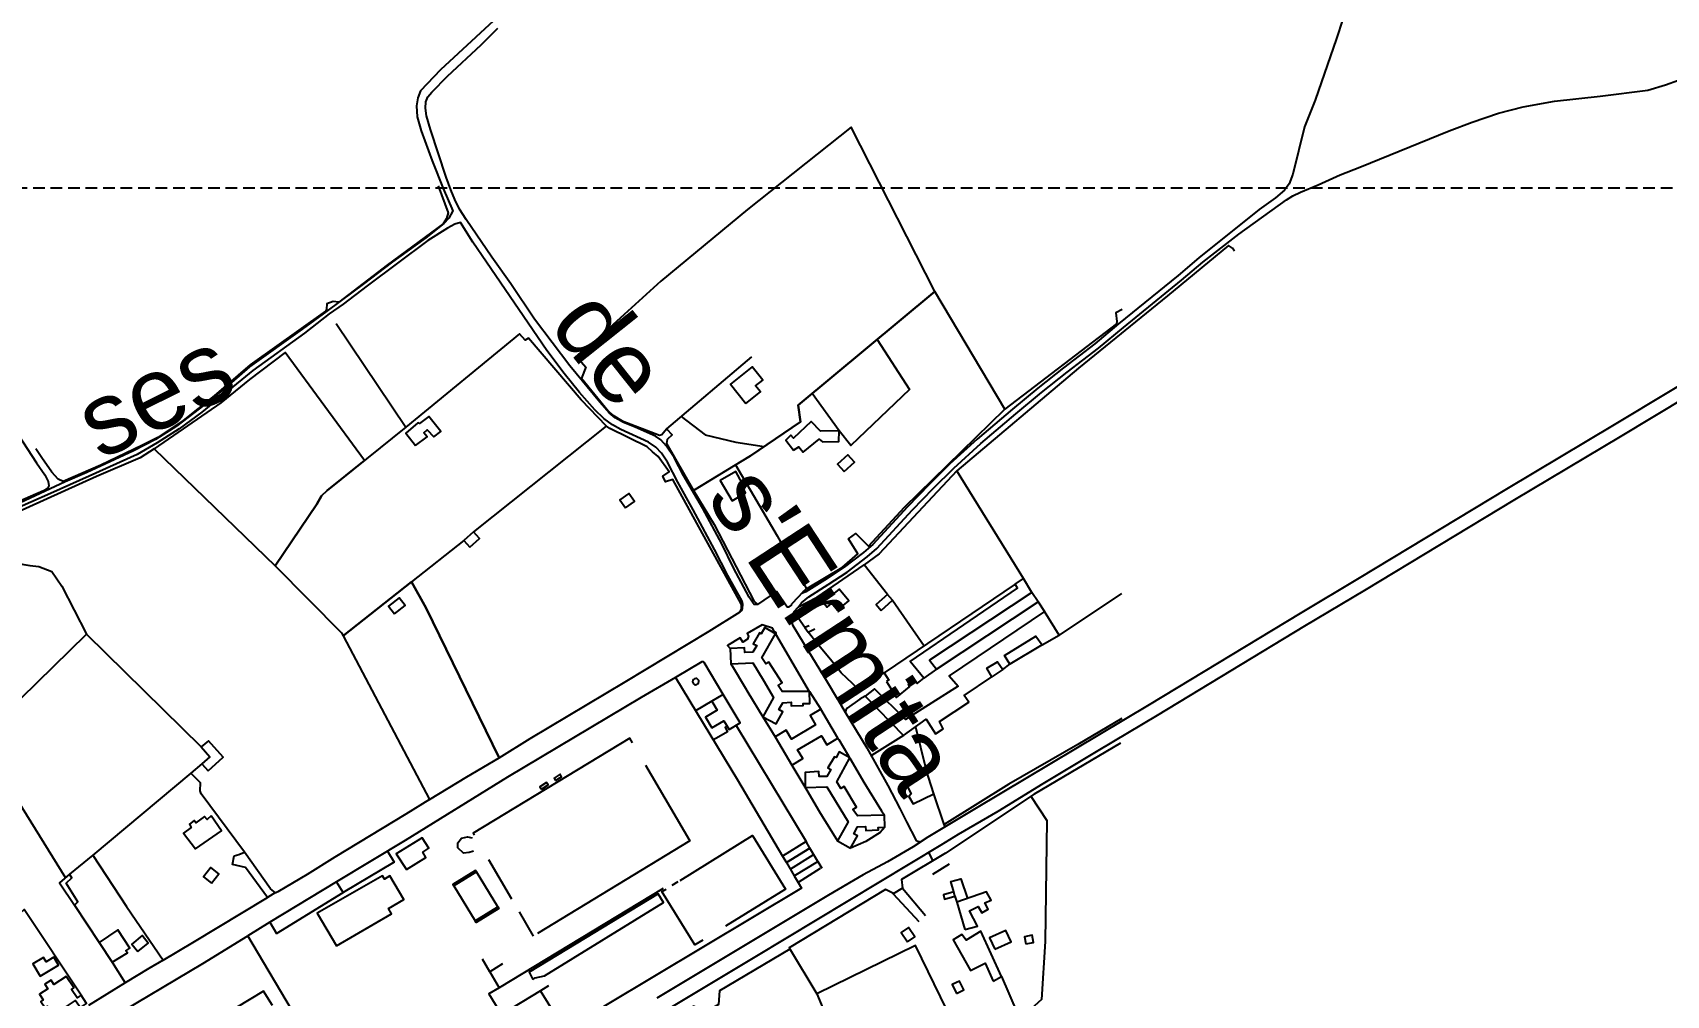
# Model space of a CAD drawing. Header units: millimetres. Extents: x 487814 to 495125, y 4392873 to 4398925.
# Drawn here: x 493268 to 494157, y 4397721 to 4398245 of the extents above; entities that cross this region are included whole.
import ezdxf

# ---------------------------------------------------------------- set-up
doc = ezdxf.new("R2010")
doc.units = ezdxf.units.MM
doc.linetypes.add('TRAZOS2', pattern=[9.525, 6.35, -3.175])
for name, color, linetype in [('Cartografia_Base', 8, 'Continuous'), ('Texto_Cartografia_Territorial', 7, 'Continuous'), ('Tramo_MT__15_S_E_Trazado', 5, 'TRAZOS2')]:
    doc.layers.add(name, color=color, linetype=linetype)
doc.styles.get("Standard").update_dxf_attribs({"font": 'arial.ttf'})

msp = doc.modelspace()

# ---------------------------------------------------------------- linework, layer by layer
at = {"layer": 'Cartografia_Base'}
for p, q in [((493432.76, 4398086.58, 125.84), (493470.68, 4398030.25, 123.5)), ((493658.82, 4398068.39, 128), (493612.61, 4398029.26, 128)), ((493579.84, 4398030.69, 125.58), (493507.67, 4397973.21, 121.68)), ((493806.92, 4397947.76, 116.88), (493770.66, 4398006.42, 118.01)), ((493502.4, 4397968.55, 120.77), (493473.91, 4397946.01, 120.77)), ((493732.86, 4397939.12, 119.91), (493720.22, 4397955.27, 120.4)), ((493802.41, 4397944.66, 116.91), (493806.92, 4397947.76, 116.88)), ((493811.48, 4397940.19, 117.06), (493806.92, 4397947.76, 116.88)), ((493735.68, 4397935.99, 119.22), (493752.78, 4397911.08, 117.86)), ((493814.91, 4397935.11, 117.78), (493818.37, 4397929.86, 116.72)), ((493860.2, 4397939.62, 114.27), (493826.32, 4397916.89, 115.25)), ((493261.27, 4397882.45, 125.12), (493297.02, 4397917.38, 123.95)), ((493297.02, 4397917.38, 123.95), (493359.29, 4397856.04, 120.43)), ((493671.99, 4397917.63, 117.87), (493690.35, 4397886.17, 117.41)), ((493687.88, 4397921.06, 119.57), (493689.77, 4397918.63, 118.33)), ((493817.04, 4397911.62, 115.97), (493799.4, 4397901.2, 116.99)), ((493647.61, 4397901.26, 117.64), (493648.34, 4397900.21, 118.25)), ((493648.34, 4397900.21, 118.25), (493655.65, 4397888, 117.92)), ((493759.62, 4397898.36, 117.55), (493752.72, 4397893.53, 117.89)), ((493795.62, 4397898.25, 117.44), (493789.76, 4397894.19, 117.44)), ((493655.65, 4397888, 117.92), (493656.87, 4397885.84, 118.15)), ((493637.3, 4397880.97, 119.01), (493628.35, 4397875.81, 119.01)), ((493656.87, 4397885.84, 118.15), (493665.12, 4397872.54, 118.15)), ((493690.52, 4397886.23, 116.6), (493696.63, 4397876.56, 116.53)), ((493705.93, 4397881.9, 116.21), (493709.78, 4397874.91, 116.21)), ((493720.76, 4397883.64, 117.19), (493717.76, 4397882.07, 116.21)), ((493665.12, 4397872.54, 117.19), (493671.71, 4397861.48, 116.25)), ((493236.71, 4397863.6, 122.85), (493285.45, 4397784.85, 119.26)), ((493639.76, 4397860.88, 116.37), (493638.01, 4397859.89, 116.77)), ((493650.53, 4397867.79, 115.24), (493688.59, 4397804.59, 114.76)), ((493705.9, 4397860.88, 116.09), (493706.47, 4397860.11, 116.2)), ((493741.59, 4397862.31, 115.52), (493724.11, 4397851.39, 115.49)), ((493748.16, 4397867.05, 119.37), (493753.75, 4397844.07, 118.28)), ((493711.08, 4397852.05, 116.2), (493712.16, 4397850.21, 115.75)), ((493359.8, 4397846.83, 119.75), (493353.75, 4397841.77, 119.74)), ((493521.61, 4397850.22, 118.72), (493521.01, 4397849.74, 117.56)), ((493680.79, 4397846.12, 115.76), (493688.92, 4397832.45, 116.1)), ((493712.33, 4397849.92, 115.74), (493712.9, 4397848.96, 116.29)), ((493688.92, 4397832.45, 116.1), (493695.95, 4397820.78, 115.98)), ((493695.95, 4397820.78, 115.98), (493697.3, 4397818.36, 116.09)), ((493697.3, 4397818.36, 116.09), (493705.7, 4397804.95, 116.08)), ((493729.58, 4397821.26, 115.42), (493731.22, 4397818.97, 114.91)), ((493763.76, 4397813.87, 114.51), (493763.92, 4397812.27, 114.41)), ((493755.14, 4397798.61, 114.74), (493757.51, 4397793.98, 114.75)), ((493300.49, 4397797.17, 119.64), (493287.66, 4397786.71, 120.13)), ((493515.79, 4397794.84, 115.51), (493528.33, 4397773.31, 115.38)), ((493692.35, 4397797.06, 114.1), (493680.06, 4397789.43, 114.85)), ((493696.24, 4397789.8, 114.45), (493684.28, 4397782.31, 114.53)), ((493694.95, 4397793.72, 114.61), (493697.11, 4397790.05, 114.57)), ((493766.48, 4397792.15, 118.85), (493757.43, 4397786.67, 116.62)), ((493618.75, 4397782.64, 116.04), (493615.5, 4397780.63, 116.01)), ((493682.18, 4397785.84, 114.69), (493684.28, 4397782.31, 114.53)), ((493399.83, 4397776.73, 117.48), (493395.51, 4397774.1, 117.53)), ((493610.82, 4397778.95, 115.4), (493521.58, 4397724.92, 115.35)), ((493736.01, 4397776.16, 115.03), (493749.94, 4397760.99, 115.24)), ((493741.15, 4397779.22, 114.58), (493753.62, 4397764.28, 115.49)), ((493769.63, 4397774.81, 118.15), (493770.56, 4397771.63, 118.15)), ((493290.41, 4397769.84, 119.49), (493303.8, 4397749.59, 119.26)), ((493532.45, 4397766.29, 115.33), (493539.98, 4397753.02, 115.25)), ((493396.66, 4397760.61, 119.1), (493384.85, 4397753.24, 119.03)), ((493310.99, 4397738.8, 118.31), (493317.96, 4397727.57, 117.06)), ((493317.96, 4397727.57, 117.06), (493298.09, 4397715.35, 118.12)), ((493516.54, 4397733.59, 115.3), (493521.58, 4397724.92, 115.35)), ((493795, 4397731.02, 112.61), (493827.81, 4397655.21, 109.58)), ((493548.45, 4397726.06, 115.26), (493544.01, 4397723.3, 115.26))]:
    msp.add_line(p, q, dxfattribs=at)
for points in [[(493984.18, 4398263.13, 121.5), (493977.2, 4398241.86, 120.45), (493965.59, 4398208.24, 119.32), (493959.9, 4398193.77, 118.92), (493953.46, 4398167.88, 118.5), (493951.6, 4398162.61, 118.44), (493948.89, 4398159.15, 118.43), (493943.99, 4398155.13, 118.36), (493935.15, 4398148.69, 118.26), (493902.42, 4398122.41, 117.69), (493891.06, 4398112.83, 117.44), (493858.69, 4398086.44, 117.66), (493845.68, 4398075.55, 117.31), (493828.62, 4398062.51, 117.03), (493814.75, 4398051.44, 116.96), (493801.01, 4398040.05, 116.98), (493781.75, 4398023.7, 117), (493766.82, 4398010.13, 116.97), (493755.68, 4397999.13, 116.99), (493743.81, 4397986.77, 117.01), (493724.92, 4397966.34, 117.65), (493719.85, 4397961.94, 117.6), (493709.29, 4397953.95, 117.61), (493698.69, 4397946.92, 117.53), (493688.48, 4397940.54, 117.24), (493686.29, 4397939.68, 118.05)], [(493518.52, 4398251.47, 139.25), (493489.71, 4398224.8, 136.33), (493478.8, 4398213.36, 135.54), (493477.37, 4398209.58, 135.26), (493476.6, 4398205.23, 134.78), (493476.97, 4398199.24, 134.43), (493479.11, 4398191.49, 133.96), (493485.1, 4398175.14, 132.58), (493491, 4398160.07, 131.59), (493496.34, 4398147.92, 130.22), (493494.13, 4398143.9, 130.11), (493491.52, 4398141.15, 129.73), (493481.64, 4398133.34, 128.74), (493463.55, 4398120.25, 126.45), (493448.24, 4398108.56, 125.47), (493427.78, 4398093.27, 123.88), (493414.35, 4398083.46, 123.19), (493385.72, 4398063.06, 122.76), (493371.66, 4398050.93, 123.23), (493358.23, 4398040.22, 124.05), (493346.03, 4398030.74, 124.8), (493334.54, 4398023.51, 124.65), (493322.54, 4398017.36, 124.04), (493297.09, 4398005.44, 122.81), (493285.43, 4398000.34, 122.69), (493255.5, 4397986.35, 122.48)], [(493662.33, 4397933.64, 120.22), (493660.37, 4397933.58, 118.71), (493659.74, 4397934.29, 118.85), (493657.71, 4397937.55, 119.19), (493649.02, 4397953.52, 119.04), (493642.78, 4397966.61, 119.72), (493632.43, 4397985.85, 121.13), (493621.89, 4398003.81, 122.72), (493616.86, 4398013.64, 123.2), (493612.69, 4398019.92, 123.53), (493609.63, 4398023.2, 123.93), (493606.6, 4398025.32, 124.03), (493595.49, 4398030.19, 124.2), (493589.22, 4398032.76, 124.2), (493584.7, 4398035.35, 124.32), (493581.36, 4398037.99, 124.41), (493576.26, 4398043.86, 124.64), (493560.07, 4398063.52, 125.72), (493540.88, 4398088.99, 127.43), (493527.87, 4398108.25, 128.56), (493517.51, 4398122.83, 129.16), (493503.54, 4398143.33, 130.44), (493500.04, 4398148.93, 130.48), (493497.38, 4398154.2, 130.96), (493495.18, 4398159.43, 131.4), (493492.74, 4398166.24, 131.83), (493484.12, 4398192.34, 133.8), (493481.94, 4398199.65, 134.33), (493481.41, 4398203.85, 134.51), (493481.62, 4398207.33, 134.79), (493482.69, 4398210.01, 135.06), (493484.84, 4398212.64, 135.44), (493493.49, 4398221.35, 136.27), (493511.85, 4398238.41, 138.76), (493520.87, 4398247.37, 139.34)], [(493684.54, 4397932.4, 117.93), (493686.17, 4397934.52, 117.93), (493690.14, 4397937.88, 117.24), (493700.69, 4397944.47, 117.53), (493710.93, 4397951.26, 117.61), (493721.89, 4397959.55, 117.6), (493727.11, 4397964.08, 117.65), (493746.54, 4397985.09, 117.01), (493757.73, 4397996.74, 116.99), (493769.07, 4398007.94, 116.97), (493783.78, 4398021.31, 117), (493802.78, 4398037.44, 116.98), (493816.79, 4398049.05, 116.96), (493830.64, 4398060.1, 117.03), (493847.7, 4398073.14, 117.31), (493861.3, 4398084.52, 117.66), (493892.83, 4398110.22, 117.44), (493904.44, 4398120.01, 117.69), (493924.04, 4398135.26, 117.72), (493950.07, 4398153.96, 118.06), (493953.42, 4398156.21, 118.12), (493957.72, 4398158.22, 118.34), (493967.36, 4398162.11, 118.31), (493979.22, 4398167.59, 118.42), (493989.93, 4398171.66, 118.76), (494038.54, 4398191.54, 119.58), (494051.2, 4398196.3, 119.79), (494065.43, 4398201.21, 120.15), (494078.89, 4398204.56, 120.81), (494095.86, 4398207.65, 121.27), (494120.72, 4398210.33, 121.84), (494146.71, 4398213.7, 120.68), (494156.34, 4398216.49, 120.12), (494184.59, 4398226.69, 119.73)], [(493650.1, 4398009.6, 124.78), (493658.26, 4398014.58, 126.41), (493685.61, 4398033.08, 126.68), (493684.33, 4398042.07, 126.52), (493758.64, 4398104.1, 121.04), (493713.18, 4398193.47, 125.05), (493656.75, 4398148.64, 128.53), (493609.6, 4398109.67, 132.5), (493589.54, 4398091.61, 130.16), (493569.5, 4398073.12, 128.76), (493563.96, 4398068.32, 129.02), (493568.68, 4398062.78, 129.06), (493566.42, 4398056.87, 128.68), (493580.9, 4398039.06, 127.13), (493583.45, 4398036.68, 127.13), (493588.44, 4398033.6, 127.13), (493608.75, 4398025.83, 127.09), (493610.03, 4398026.16, 127.28), (493612.61, 4398029.26, 128), (493615.65, 4398025.92, 128.11), (493612.96, 4398023.54, 128.11), (493612.56, 4398021.24, 127.92), (493627.3, 4397995.69, 125.12), (493650.1, 4398009.6, 124.78)], [(493488.38, 4398161.5, 134.75), (493493.82, 4398146.83, 132.8), (493492.91, 4398143.73, 132.5), (493491.17, 4398140.85, 131.98), (493460.74, 4398118.5, 129.17), (493434.37, 4398098.23, 126.69), (493431.3, 4398098.58, 126.73), (493427.68, 4398097.3, 126.09), (493427.57, 4398094.4, 126.05), (493427.09, 4398093.4, 126.05), (493385.98, 4398064.17, 124.18), (493366.54, 4398047.2, 125.79), (493349.56, 4398033.79, 126.5), (493335.73, 4398024.63, 127.18), (493327.5, 4398020.38, 127.62), (493304.81, 4398009.55, 126.6), (493284.22, 4398000.55, 123.96), (493281.57, 4398001.94, 123.96), (493278.06, 4398005.69, 123.99), (493272.57, 4398013.48, 124.54), (493269.35, 4398018.38, 124.67)], [(493652.64, 4397929.56, 118.72), (493653.55, 4397930.39, 118.55), (493654.08, 4397931.5, 118.39), (493654.19, 4397933.71, 118.71), (493653.86, 4397935.51, 118.98), (493645.97, 4397949.44, 119.18), (493638.69, 4397963.52, 119.82), (493627.13, 4397985.09, 121.62), (493618.8, 4398000.2, 122.7), (493613.15, 4398011.21, 122.98), (493609.93, 4398016.02, 123.57), (493606.87, 4398019.37, 123.91), (493602.81, 4398021.94, 123.95), (493587.75, 4398028.98, 124.27), (493583.23, 4398031.41, 124.27), (493578.58, 4398034.87, 124.58), (493573.69, 4398039.62, 124.82), (493565.3, 4398049.14, 125.35), (493556.93, 4398059.39, 125.53), (493547.42, 4398071.94, 126.51), (493514.59, 4398120.01, 129.11), (493507.24, 4398130.93, 129.86), (493500.45, 4398141.63, 130.12), (493497.44, 4398140.62, 130.06), (493493.35, 4398138.55, 129.83), (493482.73, 4398131.8, 128.81), (493449.73, 4398107.14, 125.29), (493436.66, 4398097.18, 124.3), (493428.96, 4398091.81, 123.66), (493415.6, 4398081.28, 123.43), (493387.41, 4398060.98, 122.72), (493359.74, 4398038.41, 124.3), (493347.45, 4398029.2, 125.05), (493335.5, 4398021.61, 124.48), (493324.5, 4398015.34, 123.79), (493298.43, 4398003.41, 123.15), (493277.39, 4397993.99, 122.83), (493255.99, 4397984.66, 122.61)], [(493921.73, 4398126, 118.18), (493920.67, 4398127.67, 118.18), (493918.46, 4398129.01, 118.15), (493885.33, 4398101.62, 119.18), (493836.77, 4398062.36, 118.65), (493770.66, 4398006.42, 118.01)], [(493660.07, 4397935.57, 120.85), (493662.33, 4397933.64, 120.22), (493672.7, 4397940.72, 120.62), (493678.23, 4397932.3, 120.13), (493679.37, 4397932.28, 120.13), (493680.67, 4397933.23, 120.13), (493680.84, 4397933.91, 120.13), (493681.17, 4397934.41, 120.13), (493687.05, 4397940.48, 120.13), (493689.29, 4397942.56, 121.45), (493708.25, 4397953.74, 120.81), (493716.69, 4397961.27, 121.04), (493711.63, 4397969.41, 120.89), (493715.7, 4397972.32, 121.76), (493722.57, 4397965.3, 120.24), (493742.19, 4397986.65, 120.24), (493796.75, 4398039.95, 119.68), (493758.64, 4398104.1, 121.04), (493684.33, 4398042.07, 126.52), (493685.61, 4398033.08, 126.68), (493658.26, 4398014.58, 126.41), (493627.3, 4397995.69, 125.12), (493638.62, 4397977.26, 123.84), (493660.07, 4397935.57, 120.85)], [(493860.69, 4398094.27, 120.85), (493857.23, 4398092.5, 120.7), (493857.71, 4398087.76, 120.39), (493857.6, 4398086.53, 120.39), (493796.75, 4398039.95, 119.68)], [(494220.71, 4398087.06, 120.22), (494128.47, 4398031.38, 121.18), (494069.77, 4397996.45, 119.74), (493989.68, 4397947.92, 117.72), (493957.45, 4397928.72, 116.47), (493875.39, 4397879.08, 112.8), (493781.1, 4397822.69, 113.72), (493754.93, 4397806.89, 114.63), (493746.87, 4397801.65, 114.69), (493732.9, 4397793.59, 114.69), (493719.6, 4397786.35, 114.69), (493700.79, 4397775.27, 114.7), (493607.38, 4397719.3, 115)], [(493436.65, 4397916.53, 120.42), (493473.91, 4397946.01, 120.77), (493481.87, 4397931.63, 120.92), (493521.61, 4397850.22, 118.72), (493538.52, 4397860.71, 118.72), (493590.11, 4397891.6, 118.72), (493635.79, 4397919.17, 118.72), (493652.64, 4397929.56, 118.72), (493653.36, 4397931.31, 118.72), (493653.46, 4397932.9, 118.72), (493653.26, 4397933.96, 118.72), (493616, 4398001.62, 124.63), (493612.02, 4398000.39, 124.82), (493610.62, 4398003.47, 125.05), (493614.12, 4398005.88, 125.28), (493608.09, 4398014.27, 125.69), (493605.05, 4398016.73, 125.77), (493602.08, 4398019.48, 125.5), (493581.8, 4398029.5, 125.47), (493579.89, 4398030.64, 125.47), (493566.21, 4398045.02, 125.77), (493537.59, 4398078.56, 128.45), (493535.79, 4398077.56, 128.53), (493532.6, 4398080.97, 128.53), (493470.68, 4398030.25, 123.5), (493428.01, 4397995.62, 122.51), (493424.83, 4397992.83, 122.48), (493422.32, 4397988.2, 122.48), (493399.59, 4397954.74, 121.48), (493435.75, 4397918.22, 120.47), (493436.65, 4397916.53, 120.42)], [(493534.8, 4397666.08, 114.82), (493660.91, 4397741.77, 113.75), (493762.19, 4397802.82, 114.78), (493771.49, 4397808.58, 113.66), (493793.14, 4397821.07, 113.54), (493817.64, 4397836.12, 112.82), (493847.49, 4397854.16, 112.21), (493879.8, 4397873.34, 112.79), (493959.99, 4397921.93, 116.47), (493992.64, 4397941.38, 117.72), (494074.24, 4397990.82, 119.74), (494131.79, 4398025.06, 121.18), (494223.39, 4398080.34, 120.22)], [(493727.26, 4398077.97, 119.88), (493744.81, 4398050.69, 119.66), (493712.98, 4398020.26, 121.23), (493706.56, 4398028.24, 122.36), (493691.92, 4398048.42, 124.5)], [(493399.59, 4397954.74, 121.48), (493422.32, 4397988.2, 122.48), (493424.83, 4397992.83, 122.48), (493428.01, 4397995.62, 122.51), (493448.21, 4398012.02, 122.48), (493405.05, 4398070.82, 124.39), (493385.75, 4398056.11, 124.52), (493370, 4398043.37, 126.03), (493333.76, 4398018.32, 125.62), (493399.59, 4397954.74, 121.48)], [(493655.8, 4398043.14, 125), (493663.72, 4398049.5, 125), (493661.14, 4398052.75, 125), (493665.02, 4398055.82, 125), (493659.32, 4398063.02, 125), (493647.48, 4398053.64, 125.04), (493655.8, 4398043.14, 125)], [(493476.1, 4398020.18, 120.56), (493482.45, 4398024.86, 120.97), (493480.53, 4398027.03, 121.03), (493482.41, 4398028.75, 121.18), (493486.02, 4398024.96, 121.08), (493489.74, 4398027.78, 121.33), (493483.26, 4398036.02, 121.58), (493478.22, 4398032.1, 121.24), (493477.21, 4398032.62, 121.23), (493470.76, 4398026.9, 120.75), (493476.1, 4398020.18, 120.56)], [(493620.61, 4398036.04, 124.82), (493633.75, 4398025.99, 124.43), (493650.35, 4398022.02, 124.91), (493665.74, 4398019.64, 124.78)], [(493681.76, 4398017.71, 123.92), (493684.64, 4398019.45, 123.96), (493687.01, 4398016.54, 123.53), (493695.79, 4398023.68, 123.41), (493697.46, 4398022.25, 123.13), (493706.44, 4398022.35, 122.1), (493706.56, 4398028.24, 122.36), (493696.42, 4398028.06, 123.58), (493691.31, 4398033.22, 124.45), (493681.68, 4398024.11, 124.6), (493680.3, 4398025.82, 124.85), (493677.59, 4398023.16, 124.68), (493681.76, 4398017.71, 123.92)], [(493259.93, 4398025.84, 125.32), (493269.74, 4398010.76, 124.26), (493274.23, 4398004.28, 124.24), (493276.02, 4398000.64, 124.24), (493276.38, 4397998.22, 123.88), (493275.92, 4397997.09, 123.89), (493273.49, 4397995.49, 123.89), (493256.51, 4397988.04, 124.48)], [(493333.76, 4398018.32, 125.62), (493326.17, 4398013.55, 124.56), (493302.45, 4398003.33, 123.42), (493256.42, 4397982.4, 124.33), (493249.21, 4397977.13, 124.86), (493230, 4397957.22, 125.28)], [(493709.4, 4398006.04, 123.72), (493714.97, 4398011.07, 123.72), (493711.31, 4398015.12, 123.72), (493705.74, 4398010.09, 123.72), (493709.4, 4398006.04, 123.72)], [(493648.38, 4397990.04, 121.9), (493655.61, 4397994.42, 122.42), (493652.89, 4397999.05, 122.85), (493653.78, 4397999.62, 122.93), (493650.38, 4398006.05, 123.45), (493641.8, 4398001.08, 122.79), (493648.38, 4397990.04, 121.9)], [(493650.1, 4398009.6, 124.78), (493672.93, 4397970.92, 122.02), (493688.88, 4397942.18, 119.9)], [(493770.66, 4398006.42, 118.01), (493728.31, 4397961.28, 119.52), (493720.22, 4397955.27, 120.4)], [(493590.31, 4397986.17, 126.33), (493595.2, 4397989.63, 126.33), (493592.07, 4397994.05, 126.33), (493587.18, 4397990.59, 126.33), (493590.31, 4397986.17, 126.33)], [(493505.62, 4397964.9, 123.17), (493510.89, 4397969.56, 123.17), (493507.67, 4397973.21, 123.17), (493502.4, 4397968.55, 123.17), (493505.62, 4397964.9, 123.17)], [(493230, 4397957.22, 125.28), (493237.98, 4397957.55, 125.35), (493252.37, 4397957.13, 124.82), (493266.18, 4397954.86, 124.18), (493271.1, 4397954.38, 124.18), (493278.05, 4397951.62, 124.14), (493283.53, 4397943.61, 124.1), (493297.02, 4397917.38, 123.95)], [(493690.32, 4397921.98, 119.03), (493687.88, 4397921.06, 118.99), (493681.96, 4397929.64, 120.19), (493684.54, 4397932.4, 119.57), (493694.64, 4397937.58, 120.21), (493720.22, 4397955.27, 120.4)], [(493483.72, 4397827.49, 117.75), (493503.92, 4397839.79, 117.77), (493521.61, 4397850.22, 118.72), (493481.87, 4397931.63, 120.92), (493473.91, 4397946.01, 120.77), (493436.65, 4397916.53, 120.42), (493483.72, 4397827.49, 117.75)], [(493705.62, 4397930.55, 118.08), (493711.82, 4397935.57, 118.1), (493706.6, 4397942.01, 117.77), (493697.93, 4397934.98, 117.83), (493700.04, 4397932.25, 117.95), (493702.57, 4397934.3, 117.9), (493705.62, 4397930.55, 118.08)], [(493732.28, 4397891.7, 117.09), (493737.82, 4397882.96, 115.71), (493744.85, 4397888.84, 115.59), (493744.29, 4397890.38, 115.63), (493747.33, 4397892.58, 115.53), (493748.98, 4397890.64, 115.46), (493752.72, 4397893.53, 115.38), (493745.3, 4397902.54, 115.71), (493803.57, 4397942.47, 114.42), (493802.41, 4397944.66, 114.44), (493731.1, 4397896.41, 117.06), (493733.55, 4397892.48, 116.89), (493732.28, 4397891.7, 117.09)], [(493759.62, 4397898.36, 115.21), (493814.91, 4397935.11, 114.17), (493811.48, 4397940.19, 114.3), (493755.74, 4397903.29, 115.3), (493759.62, 4397898.36, 115.21)], [(493464.53, 4397928.58, 122.3), (493470.33, 4397933.13, 122.3), (493467.1, 4397937.25, 122.3), (493461.3, 4397932.7, 122.3), (493464.53, 4397928.58, 122.3)], [(493729.48, 4397930.42, 121.08), (493735.68, 4397935.99, 121.08), (493732.86, 4397939.12, 121.08), (493726.66, 4397933.55, 121.08), (493729.48, 4397930.42, 121.08)], [(493671.99, 4397917.63, 117.87), (493672.32, 4397918.18, 117.87), (493671.38, 4397918.71, 117.87), (493670.23, 4397920.82, 117.87), (493664.67, 4397922.59, 117.87), (493656.5, 4397917.84, 117.87), (493657.25, 4397916.38, 117.87), (493656.8, 4397914.81, 117.87), (493654.22, 4397913.15, 117.87), (493652.66, 4397915.47, 117.87), (493645.89, 4397911.23, 117.87), (493647.25, 4397909.6, 117.89)], [(493681.96, 4397929.64, 117.77), (493680.88, 4397926.16, 117.77), (493680.8, 4397924.96, 117.77), (493680.96, 4397923.76, 117.77)], [(493717.02, 4397887.79, 118.99), (493708.73, 4397882.19, 116.21), (493707.4, 4397881.76, 116.21), (493705.93, 4397881.9, 116.21), (493699.79, 4397892.31, 117.47), (493690.28, 4397907.67, 117.77), (493681.64, 4397922.09, 117.77), (493680.96, 4397923.76, 117.77)], [(493741.59, 4397862.31, 115.52), (493753.88, 4397871.18, 115.36), (493759.1, 4397863.25, 115.25), (493763.13, 4397865.91, 115.2), (493761.18, 4397869.83, 115.24), (493777.12, 4397880.43, 114.95), (493774.61, 4397884.12, 115.01), (493789.76, 4397894.19, 114.36), (493786.94, 4397898.88, 114.46), (493792.72, 4397902.44, 114.26), (493795.62, 4397898.25, 114.13), (493799.4, 4397901.2, 114.07), (493796.6, 4397905.8, 114.21), (493813.64, 4397916.39, 113.93), (493817.04, 4397911.62, 113.78), (493826.32, 4397916.89, 113.63), (493818.37, 4397929.86, 114.01), (493766.48, 4397894.75, 115.1), (493771.36, 4397889.1, 115.05), (493742.66, 4397870.95, 115.53), (493725.78, 4397887.63, 118.14), (493720.76, 4397883.64, 117.19), (493741.59, 4397862.31, 115.52)], [(493665.17, 4397892.55, 117.86), (493670.91, 4397883.02, 117.87), (493665.12, 4397872.54, 117.86), (493672.26, 4397868.59, 117.87), (493675.94, 4397875.25, 117.69), (493673.85, 4397876.4, 117.87), (493675.9, 4397880.12, 117.78), (493680.42, 4397880.4, 117.37), (493680.54, 4397878.37, 117.32), (493687.08, 4397878.54, 116.85), (493687.05, 4397879.69, 117.02), (493690.66, 4397879.68, 116.82), (493690.52, 4397886.17, 117.45), (493675.54, 4397886.23, 117.87), (493673.41, 4397889.55, 117.87), (493675.56, 4397890.93, 117.87), (493668.31, 4397902.25, 117.87), (493666.72, 4397901.24, 117.87), (493664.58, 4397904.57, 117.87), (493671.99, 4397917.63, 117.87), (493666.12, 4397921.09, 117.87), (493664.19, 4397917.73, 117.87), (493663.24, 4397918.28, 117.87), (493659.85, 4397912.29, 117.87), (493661.72, 4397911.21, 117.87), (493659.55, 4397907.59, 117.87), (493655.26, 4397907.4, 117.84), (493655.15, 4397909.94, 117.87), (493647.25, 4397909.6, 117.83), (493647.61, 4397901.26, 117.7), (493659.68, 4397901.78, 117.81), (493665.17, 4397892.55, 117.86)], [(493731.1, 4397896.41, 118.12), (493717.02, 4397887.79, 118.99), (493707.69, 4397896.46, 119.53), (493702.62, 4397902.83, 118.99), (493694.6, 4397912.41, 119.05), (493689.77, 4397918.63, 118.98), (493693.36, 4397920.42, 118.92)], [(493643.41, 4397884.66, 118.2), (493633.15, 4397902.02, 118.2), (493632.68, 4397902.42, 118.2), (493631.86, 4397902.42, 118.2), (493617.46, 4397893.8, 118.05), (493598.76, 4397882.91, 116.67), (493526.09, 4397839.52, 116.67), (493470.36, 4397805.15, 123.88), (493433.04, 4397782.6, 116)], [(493617.46, 4397893.8, 118.23), (493651.2, 4397838.13, 117.02), (493675.8, 4397796.61, 114.4)], [(493630.26, 4397891.65, 118.21), (493630.14, 4397892.3, 118.21), (493629.76, 4397892.87, 118.21), (493629.19, 4397893.25, 118.21), (493628.52, 4397893.38, 118.21), (493627.85, 4397893.23, 118.21), (493627.29, 4397892.84, 118.21), (493626.93, 4397892.26, 118.21), (493626.82, 4397891.58, 118.21), (493627.27, 4397890.49, 118.21), (493627.83, 4397890.09, 118.21), (493628.49, 4397889.93, 118.21), (493629.17, 4397890.05, 118.21), (493629.74, 4397890.42, 118.21), (493630.13, 4397890.98, 118.21), (493630.26, 4397891.65, 118.21)], [(493637.27, 4397866.42, 117.48), (493643.8, 4397870.34, 117.98), (493646.71, 4397865.5, 117.51), (493652.74, 4397869.12, 118.13), (493643.41, 4397884.66, 118.62), (493637.3, 4397880.97, 119.01), (493640.22, 4397876.11, 118.54), (493633.78, 4397872.24, 118.31), (493637.27, 4397866.42, 117.48)], [(493717.76, 4397882.07, 116.21), (493711, 4397877.23, 116.21), (493710.19, 4397876.09, 116.21), (493709.78, 4397874.91, 116.21), (493721.75, 4397855.64, 115.36), (493733.15, 4397835.15, 115.36), (493739.62, 4397822.6, 114.96), (493743.21, 4397815.28, 114.96), (493748.5, 4397805.2, 114.53), (493749.43, 4397804.75, 114.52), (493751.05, 4397804.44, 114.58)], [(493680.79, 4397846.12, 115.63), (493686.84, 4397849.7, 115.75), (493684, 4397854.5, 116.5), (493696.92, 4397862.14, 117.22), (493699.8, 4397857.27, 116.71), (493705.9, 4397860.88, 116.32), (493696.63, 4397876.56, 117.37), (493690.81, 4397873.12, 117.87), (493693.78, 4397868.1, 117.67), (493680.66, 4397860.35, 117.61), (493677.77, 4397865.24, 117.87), (493671.71, 4397861.48, 117.14), (493680.79, 4397846.12, 115.63)], [(493860.42, 4397871.53, 114.22), (493836.53, 4397857.46, 114.19), (493799.01, 4397835.73, 116.04), (493763.76, 4397813.87, 116.27), (493758.2, 4397830.44, 118.28)], [(493594.1, 4397858.25, 115.86), (493592.6, 4397860.83, 115.86), (493507.36, 4397809.09, 115.69), (493507.99, 4397808.07, 115.69)], [(493645.66, 4397867.25, 116.69), (493644.5, 4397866.62, 116.69), (493645.86, 4397864.34, 116.69), (493639.76, 4397860.88, 116.75)], [(493706.38, 4397860.06, 116.2), (493706.47, 4397860.11, 116.2), (493711.08, 4397852.05, 116.2)], [(493363.13, 4397843.11, 117.76), (493371.34, 4397850.45, 117.62), (493363.37, 4397859.36, 117.87), (493359.29, 4397856.04, 118.04), (493364.1, 4397850.67, 117.77), (493359.8, 4397846.83, 117.94), (493363.13, 4397843.11, 117.76)], [(493859.75, 4397858.2, 114.32), (493812.73, 4397830.43, 114.82), (493764.45, 4397798.28, 115.69), (493740.57, 4397783.8, 115.69), (493741.15, 4397779.22, 114.58), (493736.01, 4397776.16, 115.03), (493735.74, 4397776.46, 115.03), (493731.76, 4397778.52, 115.03), (493679.36, 4397746.7, 113.32), (493694.51, 4397721.55, 113.32)], [(493712.78, 4397801.01, 114.26), (493716.5, 4397807.69, 114.41), (493714.5, 4397808.81, 114.55), (493716.61, 4397812.6, 114.73), (493720.91, 4397812.83, 114.64), (493721.03, 4397810.63, 114.51), (493727.98, 4397811.01, 114.46), (493727.91, 4397812.26, 114.52), (493731.43, 4397812.38, 114.51), (493731.22, 4397818.97, 114.81), (493716.55, 4397818.51, 115.13), (493714.06, 4397822.09, 115.16), (493716.1, 4397823.33, 115.2), (493709.27, 4397834.61, 115.53), (493707.45, 4397833.51, 115.59), (493705.25, 4397837.14, 115.78), (493712.41, 4397850.07, 115.86), (493706.57, 4397853.31, 116.29), (493704.88, 4397850.26, 116.11), (493704, 4397850.76, 116.15), (493700.48, 4397844.68, 116.11), (493702.1, 4397843.69, 116.07), (493699.98, 4397839.91, 115.81), (493695.76, 4397839.98, 115.72), (493695.57, 4397842.72, 115.86), (493688.05, 4397842.12, 115.64), (493688.05, 4397833.92, 115.2), (493699.98, 4397834.41, 115.52), (493711.5, 4397815.35, 114.89), (493705.7, 4397804.95, 114.34), (493712.78, 4397801.01, 114.26)], [(493601.29, 4397846.05, 115.84), (493625.34, 4397804.85, 115.4), (493542.38, 4397754.45, 115.32)], [(493712.9, 4397848.96, 116.29), (493720.06, 4397836.81, 116.1), (493729.58, 4397821.26, 115.42)], [(493753.75, 4397844.07, 115.16), (493750.05, 4397842.48, 115.19), (493751.1, 4397840.58, 115.14), (493742.63, 4397836.57, 115.2), (493745.74, 4397830.53, 115.07), (493744.52, 4397829.09, 115.06), (493746.81, 4397825.04, 115.03), (493758.2, 4397830.44, 115.04), (493753.75, 4397844.07, 115.16)], [(493338.76, 4397740.02, 118.09), (493354.78, 4397749.51, 117.53), (493395.51, 4397774.1, 117.53), (493383.59, 4397790.41, 117.98), (493376.4, 4397792.08, 118.44), (493377.34, 4397796.78, 118.96), (493379.8, 4397797.45, 118.42), (493382.88, 4397798.7, 118.05), (493359.31, 4397830.58, 120.02), (493358.76, 4397832.15, 120.02), (493359.04, 4397836.59, 120.02), (493353.75, 4397841.77, 119.74), (493300.49, 4397797.17, 119.64), (493318.7, 4397769.26, 119.34), (493338.76, 4397740.02, 118.09)], [(493544.51, 4397833.11, 117.9), (493548.2, 4397835.38, 118.4), (493547.41, 4397836.68, 118.55), (493543.72, 4397834.41, 117.6), (493544.51, 4397833.11, 117.9)], [(493552.22, 4397837.86, 117.9), (493555.5, 4397839.87, 117.9), (493554.71, 4397841.17, 117.6), (493551.43, 4397839.15, 117.6), (493552.22, 4397837.86, 117.9)], [(493483.72, 4397827.49, 117.75), (493470.76, 4397819.41, 117.72), (493432.19, 4397796, 118.02), (493417.04, 4397786.53, 118.87), (493401.17, 4397777.08, 118.62), (493399.98, 4397776.66, 117.48), (493398.84, 4397777.3, 117.48), (493397.07, 4397778.73, 117.48), (493382.88, 4397798.7, 118.05)], [(493810.99, 4397829.27, 114.44), (493819.66, 4397816.1, 114.13), (493818.72, 4397750.08, 111.97), (493816.64, 4397718.56, 111.21), (493805.02, 4397707.87, 111.21)], [(493364.9, 4397818.54, 117.43), (493362.63, 4397816.53, 117.41), (493361.25, 4397818.11, 117.43), (493356.41, 4397814.83, 117.41), (493355.57, 4397815.98, 117.42), (493353, 4397814, 117.4), (493353.87, 4397812.14, 117.38), (493349.83, 4397809.15, 117.36), (493356.31, 4397800.58, 117.26), (493370.52, 4397810.36, 116.98), (493364.9, 4397818.54, 117.43)], [(493471.15, 4397789.41, 115.9), (493481.73, 4397795.89, 116.58), (493479.94, 4397798.8, 116.78), (493483.25, 4397800.96, 116.92), (493479.65, 4397806.55, 117.28), (493465.44, 4397797.79, 116.53), (493471.15, 4397789.41, 115.9)], [(493507.62, 4397799.32, 115.73), (493505.18, 4397798.5, 115.73), (493502.1, 4397798.18, 115.68), (493499.1, 4397801.21, 115.68), (493499.13, 4397803.86, 115.68), (493501.12, 4397806.38, 115.68), (493504.25, 4397807.05, 115.68), (493506.92, 4397806.61, 115.68)], [(493620.03, 4397783.42, 116.06), (493659.49, 4397807.76, 116.47), (493677.42, 4397778.69, 116.47), (493644.76, 4397758.55, 116.13)], [(493731.43, 4397812.38, 114.71), (493728.88, 4397809.42, 114.41), (493721.06, 4397804.65, 114.47), (493712.78, 4397801.01, 114.64)], [(493460.8, 4397799.38, 115.85), (493464.46, 4397793.3, 115.85), (493436.64, 4397776.73, 115.85)], [(493677.9, 4397793.08, 114.1), (493690.69, 4397800.99, 114.1), (493688.59, 4397804.59, 114.76), (493675.8, 4397796.61, 114.4), (493677.9, 4397793.08, 114.1)], [(493682.18, 4397785.84, 114.69), (493694.95, 4397793.72, 114.61), (493690.69, 4397800.99, 114.1), (493677.9, 4397793.08, 114.1), (493682.18, 4397785.84, 114.69)], [(493364.92, 4397781.84, 120.14), (493368.94, 4397786.91, 120.14), (493364.61, 4397790.35, 120.14), (493360.59, 4397785.28, 120.14), (493364.92, 4397781.84, 120.14)], [(493290.41, 4397769.84, 120.8), (493292.3, 4397771.81, 120.8), (493285.87, 4397781.82, 120.8), (493288.99, 4397784.85, 120.8), (493287.66, 4397786.71, 120.8), (493282.19, 4397782.09, 120.8), (493290.41, 4397769.84, 120.8)], [(493400.42, 4397754.48, 116.57), (493436.64, 4397776.73, 115.85), (493433.04, 4397782.6, 116.82), (493396.66, 4397760.61, 116.9), (493400.42, 4397754.48, 116.57)], [(493433.09, 4397747.82, 115.71), (493462.99, 4397765.19, 116.92), (493461.28, 4397768.07, 117.3), (493469.73, 4397773.07, 118.09), (493462.13, 4397785.91, 118.11), (493459.1, 4397784.12, 117.81), (493458.04, 4397785.92, 117.29), (493422.55, 4397765.53, 115.83), (493433.09, 4397747.82, 115.71)], [(493509.19, 4397787.97, 115.58), (493508.75, 4397788.7, 115.58), (493496.37, 4397781.11, 115.58), (493496.82, 4397780.39, 115.58)], [(493508.47, 4397761.37, 115.58), (493520.84, 4397768.95, 115.58), (493509.19, 4397787.97, 115.58), (493496.82, 4397780.39, 115.58), (493508.47, 4397761.37, 115.58)], [(493684.28, 4397782.31, 114.53), (493686.13, 4397779.2, 114.4), (493579.43, 4397715.22, 114.4), (493557.48, 4397701.65, 117.77), (493544.01, 4397723.3, 115.26)], [(493768.96, 4397777.12, 118.15), (493767.34, 4397782.77, 118.15), (493772.82, 4397784.16, 118.15), (493776.37, 4397773.6, 118.15)], [(493539.85, 4397729.46, 115.95), (493541.22, 4397730.39, 115.95), (493546.24, 4397731.37, 115.45), (493611.02, 4397771.35, 115.45), (493608.05, 4397776.17, 115.45), (493537.85, 4397733.4, 115.95), (493539.85, 4397729.46, 115.95)], [(493632.33, 4397750.88, 116), (493628.09, 4397748.27, 115.96), (493610.16, 4397777.34, 115.96), (493612.37, 4397778.7, 115.98)], [(493769.63, 4397774.81, 118.15), (493768.96, 4397777.12, 118.15), (493763.33, 4397775.47, 117.52), (493763.99, 4397773.22, 117.52), (493769.63, 4397774.81, 118.15)], [(493774.97, 4397756.64, 113.09), (493781.88, 4397758.45, 112.88), (493777.45, 4397766.89, 113.54), (493782.18, 4397769.24, 113.21), (493784.26, 4397765.75, 113), (493787.68, 4397767.69, 112.73), (493785.95, 4397771.24, 112.9), (493789.26, 4397772.66, 112.64), (493786.77, 4397777.11, 112.97), (493770.56, 4397771.63, 114.11), (493774.97, 4397756.64, 113.09)], [(493294.06, 4397720.86, 118.92), (493263, 4397767.64, 119.64), (493235.73, 4397742.61, 118.65)], [(493520.84, 4397768.95, 115.58), (493521.41, 4397768.04, 115.58), (493509.03, 4397760.45, 115.58), (493508.47, 4397761.37, 115.58)], [(493310.99, 4397738.8, 116.1), (493319.29, 4397743.9, 116.06), (493318.46, 4397745.13, 116.1), (493320.59, 4397746.55, 116.1), (493314.02, 4397756.4, 116.42), (493303.8, 4397749.59, 116.46), (493310.99, 4397738.8, 116.1)], [(493309.7, 4397707.97, 118.49), (493360.36, 4397738.22, 119.23), (493384.85, 4397753.24, 119.03)], [(493324.87, 4397744.66, 120.6), (493330.56, 4397749.24, 120.6), (493327.26, 4397753.34, 120.6), (493321.57, 4397748.76, 120.6), (493324.87, 4397744.66, 120.6)], [(493544.01, 4397723.3, 115.26), (493522.8, 4397710.36, 116.16), (493499.24, 4397696.43, 116.16), (493507.72, 4397682.07, 116.16), (493512.51, 4397684.9, 115.81), (493516.77, 4397677.7, 115), (493498.11, 4397666.67, 115), (493452.12, 4397638.97, 115), (493438.18, 4397663.22, 118.03), (493384.85, 4397753.24, 119.03)], [(493743.76, 4397750, 116.53), (493747.71, 4397752.62, 116.53), (493744.33, 4397757.72, 116.53), (493740.38, 4397755.1, 116.53), (493743.76, 4397750, 116.53)], [(493790.34, 4397728.44, 110.86), (493795, 4397731.02, 110.79), (493783.66, 4397755.83, 112.66), (493775.78, 4397750.84, 112.73), (493773.39, 4397753.88, 113.01), (493768.57, 4397751.05, 113.06), (493778.16, 4397734.35, 111.72), (493786.15, 4397738.36, 111.59), (493790.34, 4397728.44, 110.86)], [(493791.34, 4397745.94, 111.78), (493800.13, 4397750.01, 111.53), (493797.29, 4397756.13, 111.82), (493788.5, 4397752.06, 112.24), (493791.34, 4397745.94, 111.78)], [(493808.12, 4397748.82, 114.47), (493812.35, 4397749.6, 114.47), (493811.62, 4397753.52, 114.47), (493807.39, 4397752.73, 114.47), (493808.12, 4397748.82, 114.47)], [(493679.76, 4397746.03, 113.32), (493641.55, 4397723.24, 113.32), (493640.91, 4397715.75, 114.51), (493634.64, 4397712.09, 114.51), (493627.21, 4397714.93, 114.51), (493628.79, 4397712.31, 114.42)], [(493765.23, 4397712.88, 111.29), (493748.22, 4397747.88, 113.21), (493694.51, 4397721.55, 111.81), (493700.49, 4397707.29, 111.11)], [(493271.79, 4397731.3, 115.67), (493281.74, 4397737.33, 115.96), (493279.28, 4397741.62, 116), (493275.05, 4397739.06, 115.88), (493273.58, 4397741.48, 115.9), (493267.76, 4397737.95, 115.73), (493271.79, 4397731.3, 115.67)], [(493338.76, 4397740.02, 118.09), (493330.84, 4397735.4, 116.69), (493317.96, 4397727.57, 117.06)], [(493523.36, 4397737.88, 115.3), (493516.54, 4397733.59, 115.3), (493512.47, 4397740.59, 115.61)], [(493294.06, 4397720.86, 115.86), (493291.84, 4397719.4, 115.79), (493288.78, 4397724.05, 115.83), (493290.02, 4397724.86, 115.86), (493285.91, 4397731.11, 115.91), (493279.22, 4397726.71, 115.71), (493277.65, 4397729.09, 115.73), (493274.29, 4397726.88, 115.63), (493275.92, 4397724.4, 115.61), (493271.36, 4397721.41, 115.47), (493273.39, 4397718.32, 115.59), (493272.17, 4397717.52, 115.64), (493274.47, 4397714.02, 115.83), (493275.79, 4397714.89, 115.78), (493278.95, 4397710.09, 116.05), (493290.94, 4397717.98, 115.75), (493293.75, 4397714.22, 115.77), (493297.01, 4397716.36, 115.82), (493294.06, 4397720.86, 115.86)], [(493770.42, 4397721.8, 115.69), (493774.48, 4397723.74, 115.69), (493772.15, 4397728.6, 115.69), (493768.09, 4397726.66, 115.69), (493770.42, 4397721.8, 115.69)], [(493398.28, 4397715.3, 115.5), (493393.39, 4397723.1, 115.82), (493357.01, 4397701.08, 115.48)], [(493521.58, 4397724.92, 115.35), (493516.01, 4397721.71, 115.45), (493522.8, 4397710.36, 115.45)]]:
    msp.add_polyline3d(points, dxfattribs=at)
at = {"layer": 'Tramo_MT__15_S_E_Trazado', "linetype": 'TRAZOS2'}
msp.add_lwpolyline([(490296.11, 4398160.52), (494163.23, 4398160.52), (494163.23, 4394637.06), (490296.11, 4394637.06)], close=True, dxfattribs=at)

# ---------------------------------------------------------------- texts
at = {"layer": 'Texto_Cartografia_Territorial'}
for s, rotation, p in [('de', -51.46171, (493547.98, 4398085.48)), ('ses', 26.46239, (493304.39, 4398011.92)), ("s'Ermita", -56.79869, (493633.84, 4397991.94))]:
    msp.add_text(s, height=39.37, rotation=rotation, dxfattribs=at).set_placement(p)

doc.saveas('drawing.dxf')
